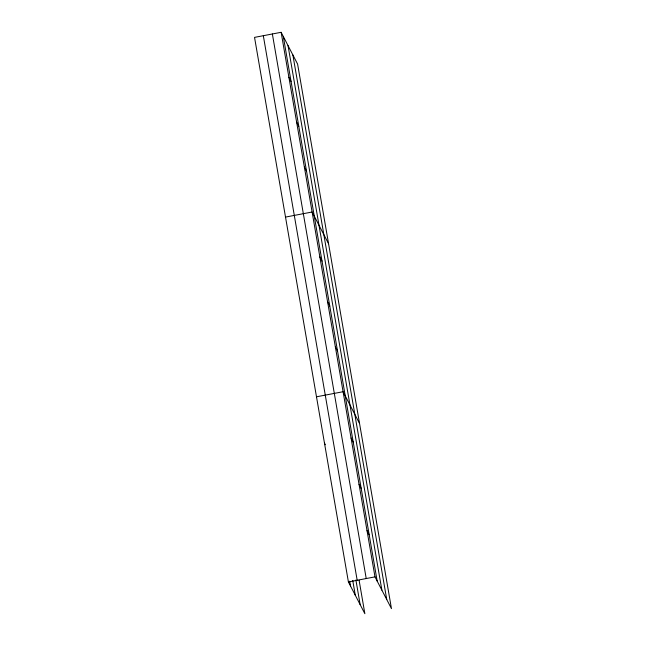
<?xml version="1.0" encoding="UTF-8"?>
<svg xmlns="http://www.w3.org/2000/svg" width="646" height="646" viewBox="0 0 646 646"><rect width="100%" height="100%" fill="white"/><g stroke="black" fill="none" stroke-linecap="round" stroke-linejoin="round"><path stroke-width="0.97" d="M281.139 32.3L374.995 576.87L391.46 608.621L297.596 64.051L281.139 32.3L254.54 37.379L348.404 581.949L364.861 613.7L359.087 580.213M285.516 217.088L312.115 212.009L328.572 243.76M316.492 396.797L343.083 391.718L359.547 423.469M348.404 581.949L374.995 576.87M288.883 77.229L291.055 81.412M296.627 122.151L298.791 126.341M304.371 167.08L306.535 171.263M319.859 256.938L322.023 261.121M327.603 301.86L329.767 306.051M335.347 346.789L337.511 350.972M351.061 438.004L353.233 442.187M359.039 484.29L361.211 488.481M324.47 443.083L325.334 444.755M367.017 530.584L369.189 534.767M292.88 54.958L386.744 599.528M288.027 45.583L381.883 590.153M283.311 36.483L377.167 581.053M272.362 33.972L366.225 578.55M263.318 35.7L357.181 580.269M355.906 579.979L360.145 604.599M352.74 580.455L355.284 595.232M349.72 581.206L350.568 586.132"/></g></svg>
